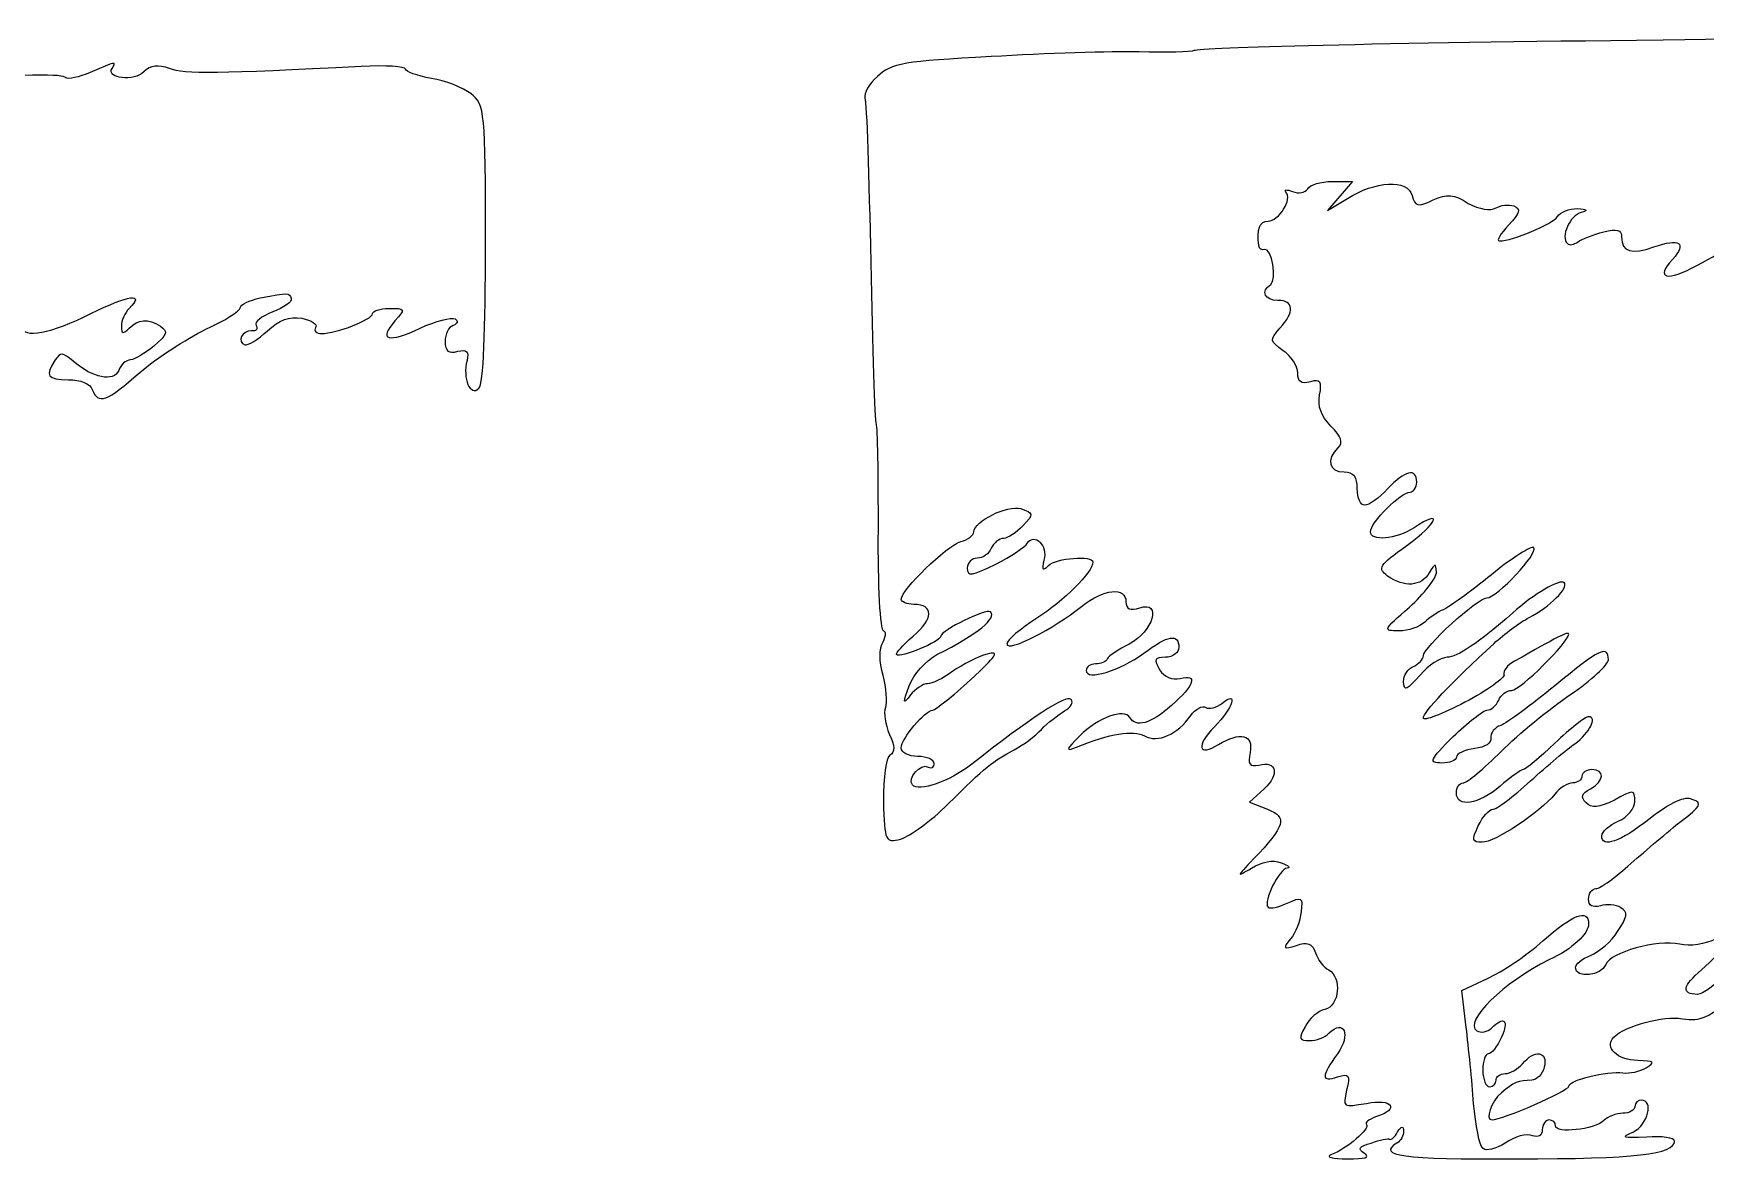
# Model space of a CAD drawing. Extents: x 0 to 69.4, y 0 to 30.3.
# Drawn here: x 38.418 to 42.81, y 12.047 to 15.005 of the extents above; entities that cross this region are included whole.
import ezdxf

# ---------------------------------------------------------------- set-up
doc = ezdxf.new("R2010")
doc.units = 0
doc.header["$MEASUREMENT"] = 0
doc.layers.get('0').update_dxf_attribs({"linetype": 'CONTINUOUS'})

msp = doc.modelspace()

# ---------------------------------------------------------------- linework, layer by layer
at = {"color": 0, "linetype": 'CONTINUOUS'}
for p, q in [((38.5672, 14.9028), (38.5672, 14.9028)), ((41.8829, 14.6164), (41.8169, 14.54)), ((41.829, 14.6164), (41.8829, 14.6164)), ((41.8169, 14.54), (41.869, 14.5713)), ((41.6503, 13.0211), (41.6121, 12.9864)), ((41.6121, 12.9864), (41.6589, 12.9673)), ((42.1693, 12.4916), (42.2369, 12.5229)), ((42.1814, 12.3944), (42.1693, 12.4916))]:
    msp.add_line(p, q, dxfattribs=at)
for points in [[(42.6988, 14.9879), (41.9436, 14.9792), (41.4836, 14.9688), (41.4663, 14.9601)], [(43.2611, 15.0053), (43.2542, 14.9983), (43.0025, 14.9914), (42.6988, 14.9879)], [(38.6246, 14.9132), (38.6367, 14.9324), (38.635, 14.9324), (38.5672, 14.9028)], [(40.9333, 14.9444), (40.7042, 14.9324), (40.6711, 14.9271), (40.6347, 14.8924)], [(41.3222, 14.9567), (41.251, 14.9583), (41.0757, 14.9532), (40.9333, 14.9444)], [(41.4663, 14.9601), (41.4593, 14.9567), (41.3933, 14.9549), (41.3222, 14.9567)], [(38.5031, 14.8889), (38.4943, 14.8993), (38.4214, 14.8976), (38.0725, 14.8854)], [(38.5672, 14.9028), (38.5378, 14.8907), (38.5082, 14.8838), (38.5031, 14.8889)], [(38.7078, 14.9046), (38.6836, 14.8785), (38.6072, 14.8872), (38.6246, 14.9132)], [(38.7756, 14.9132), (38.7443, 14.9236), (38.7269, 14.9219), (38.7078, 14.9046)], [(39.279, 14.9185), (38.904, 14.8993), (38.8138, 14.8976), (38.7756, 14.9132)], [(39.3953, 14.9115), (39.3953, 14.9185), (39.3432, 14.9219), (39.279, 14.9185)], [(39.4631, 14.8872), (39.4249, 14.8942), (39.3953, 14.9046), (39.3953, 14.9115)], [(40.6347, 14.8924), (40.6139, 14.8733), (40.5982, 14.8472), (40.6017, 14.8351)], [(39.5672, 14.8472), (39.5464, 14.8629), (39.4994, 14.8819), (39.4631, 14.8872)], [(39.6054, 14.4532), (39.6054, 14.8021), (39.6036, 14.8178), (39.5672, 14.8472)], [(40.6017, 14.8351), (40.6069, 14.8247), (40.6121, 14.6303), (40.6174, 14.4046)], [(41.6607, 14.5122), (41.6885, 14.5122), (41.7267, 14.5713), (41.7075, 14.5886)], [(41.7075, 14.5886), (41.7024, 14.5956), (41.7093, 14.5956), (41.7249, 14.5903)], [(41.7249, 14.5903), (41.7406, 14.5833), (41.7579, 14.5868), (41.7649, 14.5972)], [(41.7649, 14.5972), (41.77, 14.6076), (41.7996, 14.6164), (41.829, 14.6164)], [(41.869, 14.5713), (41.9419, 14.6181), (42.0286, 14.6233), (42.039, 14.5799)], [(42.0946, 14.5678), (42.1311, 14.5851), (42.1485, 14.5833), (42.1867, 14.559)], [(42.039, 14.5799), (42.0478, 14.5504), (42.0529, 14.5486), (42.0946, 14.5678)], [(42.1867, 14.559), (42.2161, 14.5435), (42.2439, 14.5382), (42.2596, 14.5469)], [(42.2596, 14.5469), (42.2717, 14.5539), (42.2925, 14.5574), (42.3064, 14.5521)], [(42.3064, 14.5521), (42.3256, 14.5451), (42.3221, 14.5331), (42.2925, 14.5018)], [(42.421, 14.5243), (42.4279, 14.5365), (42.4522, 14.5451), (42.4731, 14.5451)], [(42.4731, 14.5451), (42.499, 14.5435), (42.5025, 14.54), (42.4835, 14.5347)], [(41.6364, 14.4479), (41.6311, 14.4914), (41.6381, 14.5122), (41.6607, 14.5122)], [(42.2925, 14.5018), (42.2717, 14.4792), (42.2596, 14.4601), (42.2682, 14.4601)], [(42.2682, 14.4601), (42.3029, 14.4601), (42.4089, 14.5053), (42.421, 14.5243)], [(42.4835, 14.5347), (42.454, 14.5278), (42.4279, 14.4706), (42.4471, 14.4532)], [(39.5881, 14.0731), (39.6001, 14.0851), (39.6054, 14.2224), (39.6054, 14.4532)], [(42.4471, 14.4532), (42.4522, 14.4479), (42.4644, 14.4497), (42.4749, 14.4583)], [(42.4749, 14.4583), (42.4853, 14.4653), (42.5147, 14.4775), (42.5425, 14.4844)], [(42.5425, 14.4844), (42.5772, 14.4931), (42.5893, 14.4896), (42.5893, 14.4706)], [(42.5893, 14.4706), (42.5893, 14.4307), (42.6154, 14.4238), (42.6744, 14.4444)], [(42.6744, 14.4444), (42.7421, 14.4688), (42.7613, 14.4549), (42.7231, 14.4115)], [(41.6519, 14.4376), (41.645, 14.4358), (41.6381, 14.4393), (41.6364, 14.4479)], [(41.6676, 14.3456), (41.685, 14.3578), (41.6711, 14.4428), (41.6519, 14.4376)], [(42.7231, 14.4115), (42.6761, 14.3613), (42.7092, 14.3525), (42.7872, 14.396)], [(42.7872, 14.396), (42.8272, 14.4168), (42.8619, 14.4376), (42.8671, 14.4428)], [(40.6174, 14.4046), (40.6208, 14.1789), (40.6278, 13.9863), (40.6312, 13.9793)], [(38.569, 14.2692), (38.6697, 14.3196), (38.7112, 14.3247), (38.6697, 14.2831)], [(39.0133, 14.3108), (39.0897, 14.3247), (39.0897, 14.3247), (39.095, 14.3092)], [(41.6867, 14.3039), (41.6519, 14.3039), (41.6399, 14.3282), (41.6676, 14.3456)], [(38.6697, 14.2831), (38.6575, 14.271), (38.6489, 14.2501), (38.6489, 14.2363)], [(38.8693, 14.2275), (38.9196, 14.2501), (38.9612, 14.2761), (38.9612, 14.2849)], [(38.9612, 14.2849), (38.9612, 14.2935), (38.9856, 14.3039), (39.0133, 14.3108)], [(39.0464, 14.2744), (39.0168, 14.2622), (38.9978, 14.2467), (39.0029, 14.2379)], [(39.095, 14.3092), (39.0985, 14.3004), (39.0758, 14.2849), (39.0464, 14.2744)], [(39.3085, 14.2692), (39.3085, 14.2761), (39.3276, 14.2831), (39.3519, 14.2831)], [(39.3519, 14.2831), (39.3953, 14.2831), (39.3953, 14.2814), (39.3675, 14.2501)], [(41.6919, 14.231), (41.7318, 14.2744), (41.7283, 14.3039), (41.6867, 14.3039)], [(38.3885, 14.2344), (38.3885, 14.2032), (38.4649, 14.2171), (38.569, 14.2692)], [(38.6489, 14.2363), (38.6489, 14.2154), (38.654, 14.2154), (38.6697, 14.231)], [(38.6697, 14.231), (38.694, 14.2553), (38.7182, 14.2571), (38.7513, 14.2363)], [(38.7513, 14.2363), (38.7721, 14.2224), (38.7703, 14.2136), (38.7339, 14.1842)], [(39.0029, 14.2379), (39.0082, 14.2275), (39.0029, 14.2224), (38.9908, 14.224)], [(39.0325, 14.224), (39.0638, 14.2536), (39.0897, 14.2622), (39.1228, 14.2571)], [(39.1228, 14.2571), (39.1487, 14.2518), (39.1644, 14.2414), (39.1592, 14.2328)], [(39.1592, 14.2328), (39.154, 14.224), (39.161, 14.2171), (39.1749, 14.2171)], [(39.1749, 14.2171), (39.2131, 14.2171), (39.3085, 14.2536), (39.3085, 14.2692)], [(39.3675, 14.2501), (39.3224, 14.1997), (39.3501, 14.1911), (39.4335, 14.231)], [(39.4335, 14.231), (39.4751, 14.2501), (39.5151, 14.2606), (39.5256, 14.2553)], [(39.5203, 14.2379), (39.5082, 14.2344), (39.4994, 14.2154), (39.4994, 14.1963)], [(39.5256, 14.2553), (39.5342, 14.2501), (39.5325, 14.2432), (39.5203, 14.2379)], [(41.7006, 14.1719), (41.6658, 14.1981), (41.6642, 14.1997), (41.6919, 14.231)], [(38.6975, 14.1147), (38.7425, 14.1529), (38.8189, 14.2032), (38.8693, 14.2275)], [(38.9908, 14.224), (38.9665, 14.2258), (38.9508, 14.1946), (38.9735, 14.1876)], [(38.9735, 14.1876), (38.9804, 14.1842), (39.0082, 14.2015), (39.0325, 14.224)], [(39.4994, 14.1963), (39.4994, 14.1703), (39.5082, 14.1633), (39.5325, 14.1703)], [(38.4753, 14.1476), (38.4475, 14.106), (38.4544, 14.0956), (38.51, 14.0956)], [(38.5221, 14.1442), (38.4943, 14.1685), (38.4892, 14.1685), (38.4753, 14.1476)], [(38.6419, 14.1199), (38.6297, 14.0886), (38.5725, 14.1008), (38.5221, 14.1442)], [(38.6732, 14.1476), (38.661, 14.1476), (38.6471, 14.1356), (38.6419, 14.1199)], [(38.7339, 14.1842), (38.7112, 14.165), (38.6836, 14.1494), (38.6732, 14.1476)], [(39.5325, 14.1703), (39.5568, 14.1754), (39.5619, 14.1703), (39.5568, 14.146)], [(39.5568, 14.146), (39.5446, 14.099), (39.5654, 14.0504), (39.5881, 14.0731)], [(41.7387, 14.1129), (41.7387, 14.1321), (41.7214, 14.1581), (41.7006, 14.1719)], [(38.5725, 14.0696), (38.5881, 14.0296), (38.6107, 14.0383), (38.6975, 14.1147)], [(41.7718, 14.0904), (41.7475, 14.0835), (41.7387, 14.0904), (41.7387, 14.1129)], [(38.51, 14.0956), (38.5412, 14.0956), (38.5672, 14.0851), (38.5725, 14.0696)], [(41.7961, 14.0557), (41.8031, 14.0904), (41.7978, 14.0974), (41.7718, 14.0904)], [(41.8256, 13.974), (41.7996, 14.0001), (41.7908, 14.0261), (41.7961, 14.0557)], [(40.6312, 13.9793), (40.6347, 13.9724), (40.6364, 13.8457), (40.6364, 13.7016)], [(41.8447, 13.9168), (41.8586, 13.9307), (41.8533, 13.9464), (41.8256, 13.974)], [(41.8603, 13.8526), (41.8221, 13.8526), (41.8135, 13.8856), (41.8447, 13.9168)], [(41.895, 13.8092), (41.895, 13.8404), (41.8864, 13.8526), (41.8603, 13.8526)], [(42.0512, 13.8266), (42.0512, 13.8648), (42.02, 13.8578), (41.9749, 13.8092)], [(41.9142, 13.7658), (41.9038, 13.7658), (41.895, 13.7849), (41.895, 13.8092)], [(41.9749, 13.8092), (41.9524, 13.7849), (41.9262, 13.7658), (41.9142, 13.7658)], [(41.9297, 13.6963), (41.9297, 13.7207), (42.0096, 13.8005), (42.0339, 13.8005)], [(42.0339, 13.8005), (42.0425, 13.8005), (42.0512, 13.8127), (42.0512, 13.8266)], [(40.8882, 13.6963), (40.8882, 13.7241), (40.9767, 13.7675), (41.0114, 13.7571)], [(41.0114, 13.7571), (41.0444, 13.745), (41.0461, 13.7432), (41.0167, 13.712)], [(42.0251, 13.6599), (42.1068, 13.7189), (42.1224, 13.7588), (42.0443, 13.7068)], [(41.0167, 13.712), (41.001, 13.6946), (40.9767, 13.679), (40.9663, 13.679)], [(42.0443, 13.7068), (41.9957, 13.6755), (41.9297, 13.6703), (41.9297, 13.6963)], [(40.6364, 13.7016), (40.6347, 13.5557), (40.6417, 13.436), (40.6503, 13.436)], [(40.6972, 13.5193), (40.6972, 13.5436), (40.8153, 13.6582), (40.8535, 13.6703)], [(40.8535, 13.6703), (40.8725, 13.6755), (40.8882, 13.6877), (40.8882, 13.6963)], [(40.9663, 13.679), (40.9542, 13.679), (40.9403, 13.6668), (40.9333, 13.6529)], [(40.9454, 13.6113), (40.9854, 13.6321), (41.0236, 13.6564), (41.0288, 13.6668)], [(41.0288, 13.6668), (41.0479, 13.6946), (41.0826, 13.6599), (41.0722, 13.6217)], [(41.9749, 13.58), (41.9471, 13.6009), (41.9524, 13.6078), (42.0251, 13.6599)], [(42.3585, 13.6547), (42.3533, 13.6599), (42.3029, 13.6286), (42.2474, 13.5835)], [(40.8968, 13.6269), (40.8829, 13.6269), (40.8708, 13.6148), (40.8708, 13.6009)], [(40.9333, 13.6529), (40.9281, 13.6391), (40.9125, 13.6269), (40.8968, 13.6269)], [(41.2007, 13.6165), (41.2007, 13.5904), (41.1243, 13.5141), (41.0531, 13.469)], [(41.0722, 13.6217), (41.0653, 13.5957), (41.0687, 13.5922), (41.0843, 13.6078)], [(41.0843, 13.6078), (41.1035, 13.6269), (41.2007, 13.6356), (41.2007, 13.6165)], [(42.1033, 13.5904), (42.1015, 13.6148), (42.0999, 13.6148), (42.0842, 13.5887)], [(42.2353, 13.5227), (42.2613, 13.5227), (42.3724, 13.6408), (42.3585, 13.6547)], [(40.8708, 13.6009), (40.8708, 13.5783), (40.8829, 13.58), (40.9454, 13.6113)], [(42.0842, 13.5887), (42.0633, 13.5523), (42.0182, 13.5488), (41.9749, 13.58)], [(42.0321, 13.4984), (42.0703, 13.5332), (42.1033, 13.5748), (42.1033, 13.5904)], [(42.2474, 13.5835), (42.1918, 13.5384), (42.1346, 13.4967), (42.1207, 13.4915)], [(42.4383, 13.5627), (42.4279, 13.5731), (42.3585, 13.5332), (42.3029, 13.4829)], [(41.1711, 13.5002), (41.2285, 13.547), (41.2875, 13.5523), (41.2875, 13.5123)], [(42.3464, 13.4707), (42.4001, 13.4984), (42.4522, 13.5505), (42.4383, 13.5627)], [(40.7301, 13.5054), (40.7128, 13.5054), (40.6972, 13.5123), (40.6972, 13.5193)], [(40.7285, 13.4221), (40.7822, 13.4672), (40.784, 13.5054), (40.7301, 13.5054)], [(40.791, 13.3735), (40.9003, 13.429), (40.9489, 13.469), (40.9315, 13.4863)], [(40.9315, 13.4863), (40.9211, 13.495), (40.8014, 13.4377), (40.8014, 13.4221)], [(40.975, 13.4013), (40.975, 13.3787), (41.0982, 13.4412), (41.1711, 13.5002)], [(41.2875, 13.5123), (41.2875, 13.4932), (41.2979, 13.4881), (41.3239, 13.4967)], [(41.3239, 13.4967), (41.3829, 13.5158), (41.3586, 13.4342), (41.2961, 13.4013)], [(42.0044, 13.436), (41.961, 13.436), (41.9628, 13.4377), (42.0321, 13.4984)], [(42.0686, 13.37), (42.0686, 13.3926), (42.2092, 13.521), (42.2353, 13.5227)], [(42.1207, 13.4915), (42.1068, 13.4863), (42.0842, 13.4707), (42.0721, 13.4586)], [(41.0531, 13.469), (41.0097, 13.4412), (40.975, 13.4117), (40.975, 13.4013)], [(42.0721, 13.4586), (42.0599, 13.4464), (42.0286, 13.436), (42.0044, 13.436)], [(42.3029, 13.4829), (42.2144, 13.4047), (42.1571, 13.3665), (42.1311, 13.3665)], [(42.2543, 13.403), (42.2804, 13.4273), (42.3221, 13.4586), (42.3464, 13.4707)], [(40.6486, 13.4065), (40.6382, 13.3891), (40.6382, 13.3561), (40.6486, 13.3197)], [(40.6503, 13.436), (40.6572, 13.436), (40.6572, 13.4238), (40.6486, 13.4065)], [(40.685, 13.3735), (40.6815, 13.377), (40.7007, 13.3978), (40.7285, 13.4221)], [(40.8014, 13.4221), (40.8014, 13.4082), (40.6937, 13.3631), (40.685, 13.3735)], [(41.2961, 13.4013), (41.2683, 13.3874), (41.2424, 13.37), (41.2389, 13.3631)], [(41.3343, 13.377), (41.3986, 13.4256), (41.4264, 13.429), (41.4264, 13.3926)], [(42.0686, 13.2068), (42.0686, 13.2224), (42.1397, 13.2971), (42.2543, 13.403)], [(42.3012, 13.2797), (42.3221, 13.2797), (42.4506, 13.4065), (42.4506, 13.4273)], [(42.4506, 13.4273), (42.4506, 13.436), (42.4175, 13.4186), (42.3082, 13.3561)], [(42.5546, 13.3596), (42.5546, 13.3995), (42.5321, 13.3891), (42.414, 13.2919)], [(40.7181, 13.2919), (40.7301, 13.3214), (40.7614, 13.3579), (40.791, 13.3735)], [(40.9229, 13.3752), (40.8986, 13.3683), (40.8586, 13.3474), (40.8326, 13.3301)], [(40.8794, 13.3075), (40.9472, 13.37), (40.9576, 13.3839), (40.9229, 13.3752)], [(41.1833, 13.3318), (41.1833, 13.304), (41.2718, 13.3318), (41.3343, 13.377)], [(41.2389, 13.3631), (41.2354, 13.3544), (41.2215, 13.3492), (41.2076, 13.3492)], [(41.3917, 13.3665), (41.3621, 13.3665), (41.3604, 13.3613), (41.376, 13.3336)], [(41.4264, 13.3926), (41.4264, 13.3787), (41.4107, 13.3665), (41.3917, 13.3665)], [(42.0425, 13.3422), (42.0564, 13.3492), (42.0686, 13.3613), (42.0686, 13.37)], [(42.1311, 13.3665), (42.1137, 13.3665), (42.0825, 13.3457), (42.0599, 13.3197)], [(42.3082, 13.3561), (42.289, 13.3457), (42.2769, 13.3301), (42.2804, 13.3214)], [(42.4557, 13.2693), (42.5094, 13.3058), (42.5546, 13.3474), (42.5546, 13.3596)], [(40.6486, 13.3197), (40.6572, 13.2867), (40.6607, 13.2485), (40.6556, 13.2346)], [(40.8326, 13.3301), (40.8083, 13.311), (40.7771, 13.2971), (40.7667, 13.2971)], [(40.7806, 13.2277), (40.7875, 13.2294), (40.8326, 13.2641), (40.8794, 13.3075)], [(41.2076, 13.3492), (41.1937, 13.3492), (41.1833, 13.3405), (41.1833, 13.3318)], [(41.376, 13.3336), (41.3882, 13.3145), (41.409, 13.3058), (41.4299, 13.311)], [(41.4299, 13.311), (41.4767, 13.3231), (41.4681, 13.2936), (41.4072, 13.2398)], [(42.0165, 13.3023), (42.0165, 13.3197), (42.0286, 13.337), (42.0425, 13.3422)], [(42.0599, 13.3197), (42.0251, 13.2797), (42.0182, 13.2763), (42.0165, 13.3023)], [(42.2804, 13.3214), (42.2839, 13.3127), (42.2369, 13.2797), (42.1779, 13.2485)], [(40.7215, 13.2676), (40.7024, 13.2415), (40.7007, 13.245), (40.7181, 13.2919)], [(40.7667, 13.2971), (40.7544, 13.2971), (40.7336, 13.2832), (40.7215, 13.2676)], [(41.1433, 13.2554), (41.1312, 13.2693), (41.0392, 13.2086), (40.8794, 13.0836)], [(41.5392, 13.245), (41.5843, 13.2832), (41.5686, 13.2329), (41.5201, 13.1842)], [(42.2665, 13.2537), (42.2717, 13.2676), (42.2874, 13.2797), (42.3012, 13.2797)], [(42.414, 13.2919), (42.3533, 13.2415), (42.289, 13.1947), (42.2717, 13.1877)], [(42.2735, 13.12), (42.3186, 13.1652), (42.4001, 13.2311), (42.4557, 13.2693)], [(40.6556, 13.2346), (40.6503, 13.2207), (40.6556, 13.1895), (40.666, 13.1652)], [(40.6972, 13.1287), (40.6972, 13.153), (40.7597, 13.2277), (40.7806, 13.2277)], [(41.0653, 13.1773), (41.0826, 13.1947), (41.1104, 13.2155), (41.126, 13.2259)], [(41.126, 13.2259), (41.1433, 13.2346), (41.1503, 13.2485), (41.1433, 13.2554)], [(41.2979, 13.2086), (41.2822, 13.2329), (41.2146, 13.2086), (41.166, 13.1599)], [(41.4072, 13.2398), (41.3517, 13.1912), (41.3135, 13.1808), (41.2979, 13.2086)], [(41.4576, 13.2138), (41.4697, 13.2311), (41.4889, 13.2415), (41.4975, 13.2346)], [(41.4975, 13.2346), (41.5062, 13.2294), (41.5253, 13.2346), (41.5392, 13.245)], [(42.1779, 13.2485), (42.1172, 13.2172), (42.0686, 13.1981), (42.0686, 13.2068)], [(42.1467, 13.1582), (42.1849, 13.1947), (42.2249, 13.2259), (42.2353, 13.2277)], [(42.2353, 13.2277), (42.2474, 13.2277), (42.2596, 13.2398), (42.2665, 13.2537)], [(40.994, 13.1235), (41.0167, 13.1356), (41.0496, 13.1599), (41.0653, 13.1773)], [(41.1572, 13.1304), (41.2458, 13.1669), (41.3065, 13.1756), (41.3361, 13.1599)], [(41.3361, 13.1599), (41.3708, 13.1408), (41.4229, 13.1634), (41.4576, 13.2138)], [(41.5201, 13.1842), (41.4697, 13.1339), (41.4785, 13.1044), (41.5306, 13.1374)], [(42.2717, 13.1877), (42.2561, 13.1825), (42.2439, 13.1669), (42.2457, 13.1547)], [(42.5025, 13.2103), (42.4939, 13.2103), (42.454, 13.179), (42.414, 13.1408)], [(42.4661, 13.1391), (42.506, 13.1686), (42.5268, 13.2103), (42.5025, 13.2103)], [(40.666, 13.1652), (40.6815, 13.1339), (40.6815, 13.1183), (40.6676, 13.1096)], [(41.166, 13.1599), (41.1294, 13.1235), (41.1278, 13.1183), (41.1572, 13.1304)], [(41.5306, 13.1374), (41.5878, 13.1721), (41.6225, 13.1634), (41.6137, 13.1165)], [(42.1172, 13.0888), (42.0825, 13.0888), (42.0842, 13.0957), (42.1467, 13.1582)], [(42.2457, 13.1547), (42.2492, 13.1408), (42.23, 13.1304), (42.204, 13.127)], [(42.414, 13.1408), (42.3742, 13.1027), (42.336, 13.0714), (42.3307, 13.0714)], [(42.3499, 13.0419), (42.395, 13.0818), (42.4471, 13.127), (42.4661, 13.1391)], [(40.6676, 13.1096), (40.6572, 13.1027), (40.6503, 13.0523), (40.6503, 12.9881)], [(40.7406, 13.1061), (40.7163, 13.1061), (40.6972, 13.1165), (40.6972, 13.1287)], [(40.7267, 13.0315), (40.7111, 13.0471), (40.7493, 13.0905), (40.7683, 13.0783)], [(40.784, 13.087), (40.784, 13.0974), (40.7649, 13.1061), (40.7406, 13.1061)], [(40.8204, 12.9812), (40.9176, 13.0783), (40.9385, 13.094), (40.994, 13.1235)], [(41.6137, 13.1165), (41.6068, 13.0853), (41.6121, 13.0783), (41.6364, 13.0836)], [(41.6364, 13.0836), (41.6832, 13.0957), (41.6919, 13.0592), (41.6503, 13.0211)], [(42.1554, 13.1044), (42.1554, 13.0957), (42.1381, 13.0888), (42.1172, 13.0888)], [(42.204, 13.127), (42.1762, 13.1235), (42.1554, 13.1131), (42.1554, 13.1044)], [(42.1728, 13.0367), (42.1832, 13.0367), (42.2265, 13.0731), (42.2735, 13.12)], [(40.8794, 13.0836), (40.8239, 13.0402), (40.744, 13.0124), (40.7267, 13.0315)], [(40.7683, 13.0783), (40.7771, 13.0731), (40.784, 13.0783), (40.784, 13.087)], [(42.3307, 13.0714), (42.3256, 13.0714), (42.2978, 13.0523), (42.27, 13.028)], [(42.4853, 13.054), (42.4853, 13.0454), (42.4749, 13.0367), (42.461, 13.0367)], [(42.5113, 13.0714), (42.4974, 13.0714), (42.4853, 13.0645), (42.4853, 13.054)], [(42.5078, 13.0211), (42.5442, 13.0419), (42.546, 13.0714), (42.5113, 13.0714)], [(42.1554, 13.0107), (42.1554, 13.0245), (42.164, 13.0367), (42.1728, 13.0367)], [(42.27, 13.028), (42.2144, 12.9794), (42.1554, 12.9708), (42.1554, 13.0107)], [(42.414, 13.0072), (42.3742, 12.9586), (42.2561, 12.8805), (42.2231, 12.8805)], [(42.2508, 12.9673), (42.2613, 12.9673), (42.3047, 13.0003), (42.3499, 13.0419)], [(42.461, 13.0367), (42.4488, 13.0367), (42.4262, 13.0228), (42.414, 13.0072)], [(42.4956, 12.9847), (42.4818, 12.9985), (42.4835, 13.009), (42.5078, 13.0211)], [(42.624, 12.9881), (42.624, 13.0193), (42.6206, 13.0193), (42.5703, 12.9916)], [(42.7751, 12.9933), (42.7543, 13.002), (42.7196, 12.9864), (42.664, 12.943)], [(40.6503, 12.9881), (40.6538, 12.8822), (40.6556, 12.8788), (40.6954, 12.8892)], [(40.6954, 12.8892), (40.7197, 12.8961), (40.7753, 12.936), (40.8204, 12.9812)], [(41.6589, 12.9673), (41.7128, 12.9482), (41.7058, 12.9222), (41.6225, 12.8371)], [(42.2126, 12.9239), (42.2249, 12.9482), (42.2422, 12.9673), (42.2508, 12.9673)], [(42.5703, 12.9916), (42.5286, 12.9708), (42.5113, 12.969), (42.4956, 12.9847)], [(42.5807, 12.936), (42.605, 12.9465), (42.624, 12.9708), (42.624, 12.9881)], [(42.7456, 12.936), (42.7976, 12.976), (42.8029, 12.9829), (42.7751, 12.9933)], [(42.2231, 12.8805), (42.1971, 12.8805), (42.1953, 12.8857), (42.2126, 12.9239)], [(42.664, 12.943), (42.5842, 12.8805), (42.5372, 12.8649), (42.5372, 12.8978)], [(42.5372, 12.8978), (42.5372, 12.9083), (42.5564, 12.9256), (42.5807, 12.936)], [(42.6136, 12.8249), (42.6536, 12.8597), (42.7126, 12.91), (42.7456, 12.936)], [(41.6225, 12.8371), (41.5774, 12.7885), (41.5756, 12.7885), (41.6172, 12.8128)], [(41.6172, 12.8128), (41.645, 12.8301), (41.6728, 12.8353), (41.6954, 12.8267)], [(41.6954, 12.8267), (41.7144, 12.8197), (41.7214, 12.8128), (41.711, 12.8128)], [(42.5217, 12.759), (42.5337, 12.759), (42.5738, 12.7885), (42.6136, 12.8249)], [(41.711, 12.8128), (41.6901, 12.811), (41.6468, 12.7242), (41.6607, 12.7103)], [(41.711, 12.7208), (41.7492, 12.7381), (41.7526, 12.7364), (41.7475, 12.6982)], [(42.5025, 12.7312), (42.5025, 12.7468), (42.5113, 12.759), (42.5217, 12.759)], [(41.6607, 12.7103), (41.6658, 12.7051), (41.6885, 12.7103), (41.711, 12.7208)], [(41.7475, 12.6982), (41.7457, 12.6739), (41.7336, 12.6426), (41.7197, 12.627)], [(42.3828, 12.6218), (42.461, 12.6913), (42.5025, 12.7069), (42.5025, 12.6669)], [(42.5337, 12.7138), (42.5129, 12.7086), (42.5025, 12.7138), (42.5025, 12.7312)], [(42.5876, 12.7086), (42.5738, 12.7173), (42.5494, 12.719), (42.5337, 12.7138)], [(42.5789, 12.6461), (42.605, 12.686), (42.6067, 12.6965), (42.5876, 12.7086)], [(42.5025, 12.6669), (42.5025, 12.6392), (42.461, 12.601), (42.3985, 12.5715)], [(41.7197, 12.627), (41.6989, 12.601), (41.7006, 12.5992), (41.7353, 12.6097)], [(41.7353, 12.6097), (41.7631, 12.6201), (41.7769, 12.6149), (41.7857, 12.5906)], [(42.2369, 12.5229), (42.2751, 12.5403), (42.3411, 12.5836), (42.3828, 12.6218)], [(42.5078, 12.5836), (42.5303, 12.5923), (42.5633, 12.6201), (42.5789, 12.6461)], [(42.7421, 12.6131), (42.6814, 12.6253), (42.5615, 12.5923), (42.5476, 12.5593)], [(42.8376, 12.627), (42.8099, 12.6131), (42.7682, 12.6062), (42.7421, 12.6131)], [(42.7994, 12.5454), (42.8272, 12.5697), (42.8585, 12.6027), (42.8671, 12.6218)], [(41.7857, 12.5906), (41.7908, 12.5732), (41.8065, 12.5524), (41.8204, 12.5454)], [(42.3985, 12.5715), (42.2804, 12.5142), (42.1728, 12.4083), (42.2092, 12.3857)], [(42.4679, 12.5506), (42.4679, 12.561), (42.4853, 12.5749), (42.5078, 12.5836)], [(41.8204, 12.5454), (41.8551, 12.5246), (41.8482, 12.4517), (41.81, 12.4413)], [(42.5476, 12.5593), (42.5372, 12.5298), (42.4679, 12.5229), (42.4679, 12.5506)], [(42.789, 12.4812), (42.7456, 12.4812), (42.749, 12.5038), (42.7994, 12.5454)], [(42.8636, 12.5333), (42.8342, 12.5055), (42.8011, 12.4812), (42.789, 12.4812)], [(42.749, 12.417), (42.7976, 12.41), (42.8185, 12.4187), (42.8897, 12.4812)], [(41.81, 12.4413), (41.7926, 12.4378), (41.7683, 12.417), (41.7579, 12.3962)], [(41.7579, 12.3962), (41.7406, 12.3649), (41.7422, 12.3597), (41.77, 12.3597)], [(41.8204, 12.3788), (41.8603, 12.4187), (41.8794, 12.3753), (41.8429, 12.325)], [(42.2006, 12.1948), (42.1971, 12.2521), (42.1867, 12.3423), (42.1814, 12.3944)], [(42.2092, 12.3857), (42.2196, 12.3788), (42.2369, 12.3823), (42.2474, 12.3927)], [(42.2474, 12.3927), (42.2804, 12.4257), (42.2943, 12.4135), (42.2735, 12.3684)], [(42.5685, 12.3684), (42.5997, 12.3996), (42.6988, 12.4257), (42.749, 12.417)], [(41.77, 12.3597), (41.7874, 12.3597), (41.81, 12.3684), (41.8204, 12.3788)], [(42.2735, 12.3684), (42.2631, 12.3441), (42.2474, 12.325), (42.2387, 12.325)], [(42.631, 12.3076), (42.5789, 12.3076), (42.5425, 12.3423), (42.5685, 12.3684)], [(41.8429, 12.325), (41.7996, 12.2642), (41.7996, 12.2503), (41.8429, 12.2642)], [(42.2387, 12.325), (42.2318, 12.325), (42.2249, 12.3059), (42.2249, 12.2816)], [(42.2839, 12.2729), (42.296, 12.2729), (42.3168, 12.285), (42.329, 12.2989)], [(42.329, 12.2989), (42.3603, 12.3371), (42.3967, 12.3319), (42.3863, 12.2903)], [(42.6536, 12.2885), (42.6796, 12.3041), (42.6761, 12.3059), (42.631, 12.3076)], [(41.8429, 12.2642), (41.8742, 12.2746), (41.8776, 12.2694), (41.8672, 12.2295)], [(42.2249, 12.2816), (42.2249, 12.2573), (42.2335, 12.2382), (42.2422, 12.2382)], [(42.2422, 12.2382), (42.2526, 12.2382), (42.2596, 12.2468), (42.2596, 12.2555)], [(42.2596, 12.2555), (42.2596, 12.2659), (42.27, 12.2729), (42.2839, 12.2729)], [(42.3533, 12.2555), (42.3186, 12.2555), (42.3064, 12.2503), (42.2735, 12.2225)], [(42.3863, 12.2903), (42.3811, 12.2712), (42.3654, 12.2555), (42.3533, 12.2555)], [(42.4506, 12.2399), (42.4506, 12.2555), (42.5511, 12.2816), (42.5928, 12.2746)], [(42.5928, 12.2746), (42.6101, 12.2729), (42.6379, 12.2781), (42.6536, 12.2885)], [(41.8672, 12.2295), (41.8568, 12.1843), (41.8568, 12.1843), (41.9193, 12.1948)], [(42.2735, 12.2225), (42.2457, 12.1982), (42.23, 12.1514), (42.2492, 12.1514)], [(42.2492, 12.1514), (42.2751, 12.1514), (42.4506, 12.2278), (42.4506, 12.2399)], [(41.9193, 12.1948), (41.9871, 12.2087), (42.0079, 12.1791), (41.9454, 12.16)], [(42.2249, 12.0767), (42.2161, 12.0837), (42.2057, 12.1375), (42.2006, 12.1948)], [(42.5928, 12.1687), (42.5754, 12.1687), (42.5529, 12.16), (42.5425, 12.1496)], [(42.624, 12.1861), (42.624, 12.1774), (42.6101, 12.1687), (42.5928, 12.1687)], [(42.6206, 12.1201), (42.6587, 12.1392), (42.6744, 12.2034), (42.6414, 12.2034)], [(42.6414, 12.2034), (42.6328, 12.2034), (42.624, 12.1965), (42.624, 12.1861)], [(41.9193, 12.1392), (41.9297, 12.1288), (41.8672, 12.075), (41.8256, 12.0594)], [(41.9454, 12.16), (41.9262, 12.1531), (41.9142, 12.1444), (41.9193, 12.1392)], [(42.0165, 12.1218), (42.0165, 12.1114), (42.0096, 12.0958), (41.9992, 12.0906)], [(42.001, 12.1201), (42.0114, 12.1357), (42.0165, 12.1357), (42.0165, 12.1218)], [(42.3811, 12.1253), (42.3811, 12.1097), (42.3707, 12.1045), (42.355, 12.1097)], [(42.3985, 12.1514), (42.3897, 12.1514), (42.3811, 12.1392), (42.3811, 12.1253)], [(42.4158, 12.1357), (42.4158, 12.1444), (42.4089, 12.1514), (42.3985, 12.1514)], [(42.5425, 12.1496), (42.5182, 12.1253), (42.4158, 12.1149), (42.4158, 12.1357)], [(41.9142, 12.0629), (41.895, 12.075), (41.9003, 12.0819), (41.9315, 12.0906)], [(41.9315, 12.0906), (41.954, 12.0993), (41.9767, 12.1028), (41.9801, 12.101)], [(41.9992, 12.0906), (41.9454, 12.0577), (42.0114, 12.0472), (42.3133, 12.049)], [(41.9801, 12.101), (41.9836, 12.0975), (41.994, 12.1062), (42.001, 12.1201)], [(42.2839, 12.0906), (42.2596, 12.075), (42.2318, 12.0681), (42.2249, 12.0767)], [(42.355, 12.1097), (42.3411, 12.1166), (42.3082, 12.108), (42.2839, 12.0906)], [(42.3133, 12.049), (42.6275, 12.049), (42.7282, 12.0611), (42.7282, 12.0958)], [(42.6553, 12.1062), (42.5911, 12.1028), (42.5858, 12.1045), (42.6206, 12.1201)], [(42.7282, 12.0958), (42.7282, 12.1045), (42.6953, 12.1097), (42.6553, 12.1062)], [(41.8256, 12.0594), (41.8117, 12.0542), (41.8308, 12.049), (41.869, 12.049)], [(41.869, 12.049), (41.9158, 12.049), (41.9297, 12.0525), (41.9142, 12.0629)]]:
    msp.add_open_spline(points, degree=3, dxfattribs=at)

doc.saveas('drawing.dxf')
